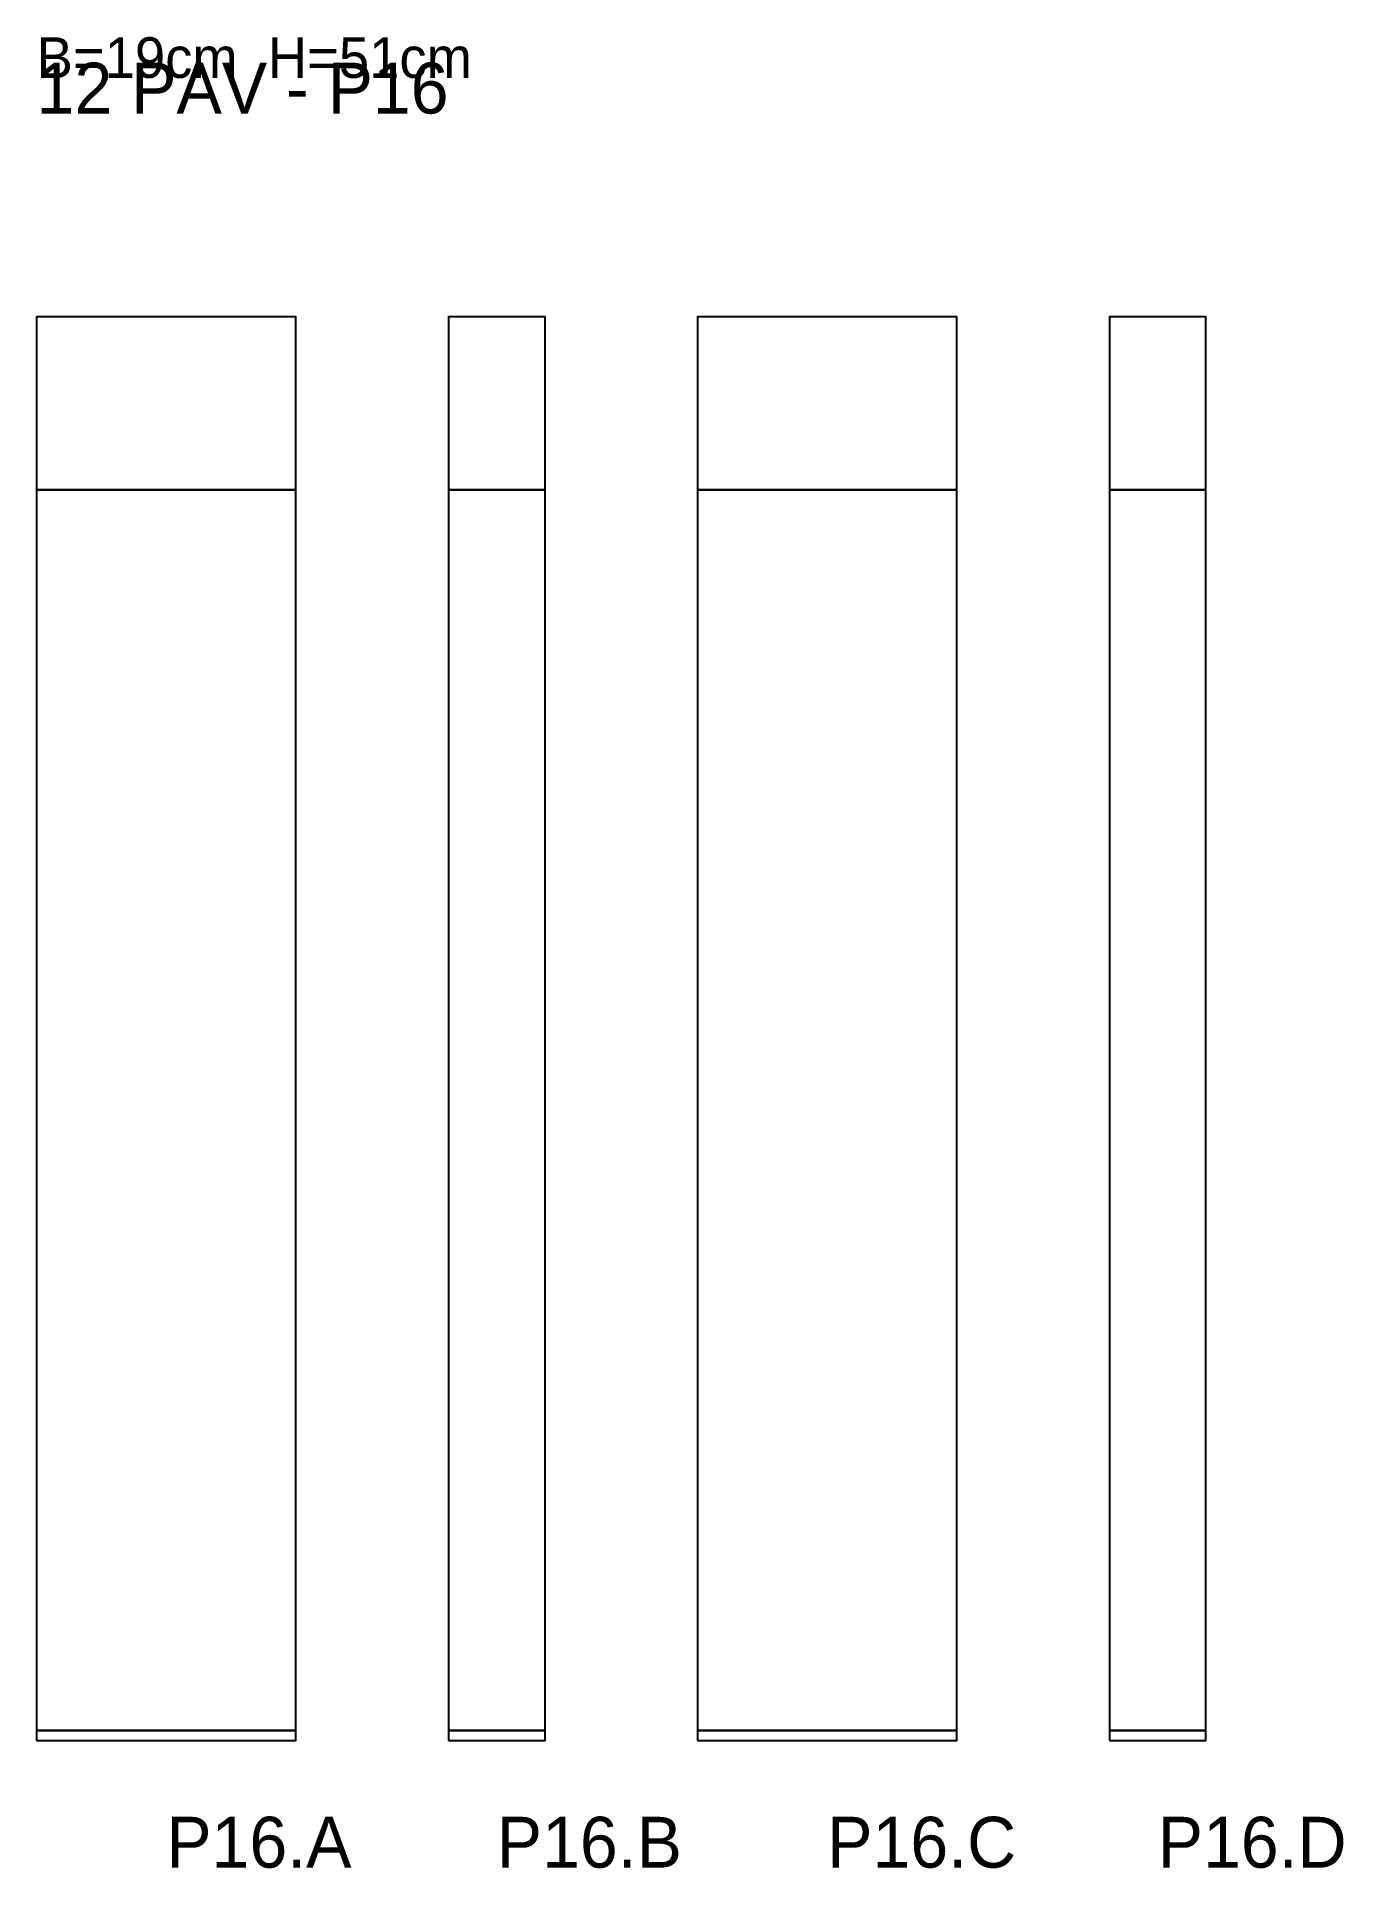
# Model space of a CAD drawing. Header units: metres. Extents: x 3284 to 3654, y -6050 to -4485.
# Drawn here: x 3283.6 to 3540.7, y -6050.2 to -5690 of the extents above.
import ezdxf

# ---------------------------------------------------------------- set-up
doc = ezdxf.new("R2010")
doc.units = ezdxf.units.M
doc.layers.add('Paineis', color=7, linetype='Continuous')

msp = doc.modelspace()

# ---------------------------------------------------------------- linework, layer by layer
at = {"layer": 'Paineis'}
for points in [[(3283.64, -5779.08), (3334.64, -5779.08), (3334.64, -5745.08), (3283.64, -5745.08)], [(3364.64, -5779.08), (3383.64, -5779.08), (3383.64, -5745.08), (3364.64, -5745.08)], [(3413.64, -5779.08), (3464.64, -5779.08), (3464.64, -5745.08), (3413.64, -5745.08)], [(3494.64, -5779.08), (3513.64, -5779.08), (3513.64, -5745.08), (3494.64, -5745.08)], [(3283.64, -6023.08), (3334.64, -6023.08), (3334.64, -5779.08), (3283.64, -5779.08)], [(3364.64, -6023.08), (3383.64, -6023.08), (3383.64, -5779.08), (3364.64, -5779.08)], [(3413.64, -6023.08), (3464.64, -6023.08), (3464.64, -5779.08), (3413.64, -5779.08)], [(3494.64, -6023.08), (3513.64, -6023.08), (3513.64, -5779.08), (3494.64, -5779.08)], [(3283.64, -6025.08), (3334.64, -6025.08), (3334.64, -6023.08), (3283.64, -6023.08)], [(3364.64, -6025.08), (3383.64, -6025.08), (3383.64, -6023.08), (3364.64, -6023.08)], [(3413.64, -6025.08), (3464.64, -6025.08), (3464.64, -6023.08), (3413.64, -6023.08)], [(3494.64, -6025.08), (3513.64, -6025.08), (3513.64, -6023.08), (3494.64, -6023.08)]]:
    msp.add_lwpolyline(points, close=True, dxfattribs=at)

# ---------------------------------------------------------------- texts
at = {"layer": 'Cota Secao (2x)', "insert": (3283.64, -5690.08), "char_height": 8, "attachment_point": 1}
msp.add_mtext('B=19cm  H=51cm', dxfattribs=at)
at = {"layer": 'NOMENCLATURA', "insert": (3283.64, -5695.08), "char_height": 10, "attachment_point": 1}
msp.add_mtext('12 PAV - P16', dxfattribs=at)
at = {"layer": 'Texto Secao', "char_height": 10, "attachment_point": 1}
for s, insert in [('P16.A', (3309.14, -6040.08)), ('P16.B', (3374.14, -6040.08)), ('P16.C', (3439.14, -6040.08)), ('P16.D', (3504.14, -6040.08))]:
    msp.add_mtext(s, dxfattribs=dict(at, insert=insert))

doc.saveas('drawing.dxf')
